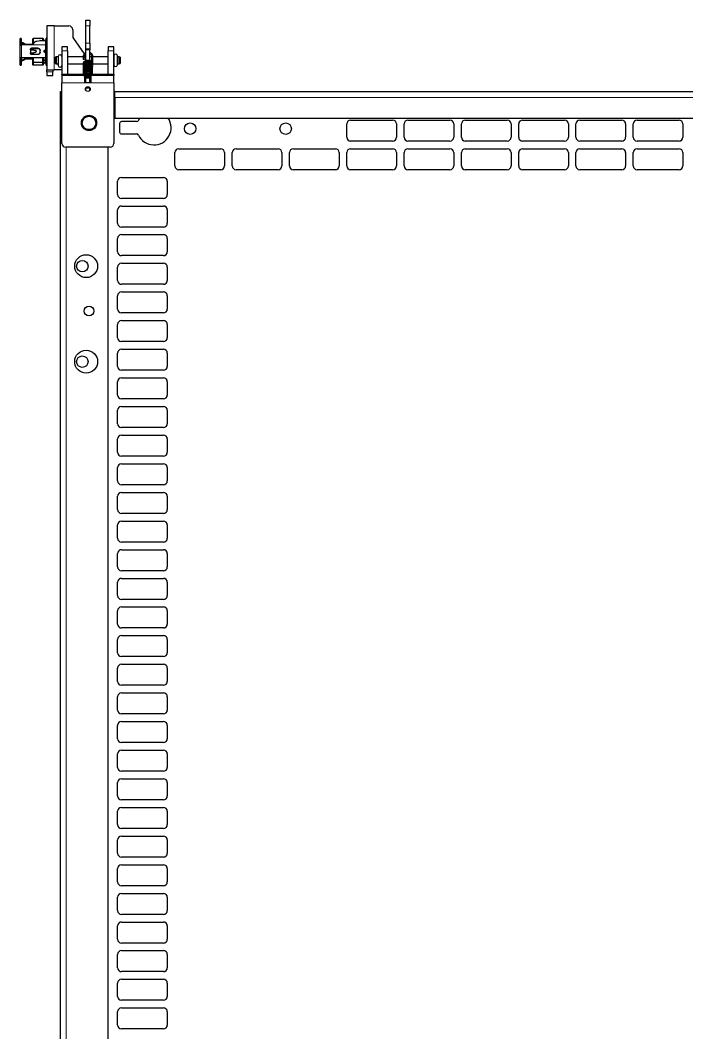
# Model space of a CAD drawing. Header units: millimetres. Extents: x -814 to 1058, y -456 to 1988.
# Drawn here: x 287 to 636, y 1330 to 1860 of the extents above; entities that cross this region are included whole.
import ezdxf

# ---------------------------------------------------------------- set-up
doc = ezdxf.new("R2010")
doc.units = ezdxf.units.MM

msp = doc.modelspace()

# ---------------------------------------------------------------- linework, layer by layer
at = {"color": 7, "linetype": 'Continuous', "lineweight": 25}
for p, q in [((304.47, 1856.85), (300.67, 1856.85)), ((300.67, 1856.85), (300.67, 1833.85)), ((304.47, 1856.85), (312.17, 1856.85)), ((321.07, 1859.85), (323.07, 1859.85)), ((321.07, 1856.85), (321.07, 1859.85)), ((321.07, 1847.85), (321.07, 1856.85)), ((323.07, 1859.85), (323.07, 1856.85)), ((323.07, 1847.85), (323.07, 1856.85)), ((314.17, 1854.85), (314.17, 1851.48)), ((287.17, 1850.35), (286.67, 1850.35)), ((286.67, 1849.59), (286.67, 1850.35)), ((287.17, 1849.59), (286.67, 1849.59)), ((286.67, 1846.52), (286.67, 1849.59)), ((286.68, 1846.52), (286.67, 1846.52)), ((286.67, 1846.43), (286.67, 1846.52)), ((286.67, 1840.57), (286.67, 1846.43)), ((287.17, 1850.35), (287.17, 1849.59)), ((287.17, 1849.59), (287.17, 1846.93)), ((287.87, 1848.09), (287.37, 1848.09)), ((287.87, 1847.81), (287.37, 1847.81)), ((287.37, 1847.81), (287.37, 1847.35)), ((287.37, 1847.35), (287.87, 1847.35)), ((292.97, 1846.95), (287.37, 1846.95)), ((287.87, 1847.35), (287.87, 1847.81)), ((289.37, 1846.95), (289.37, 1847.21)), ((293.19, 1847.21), (289.37, 1847.21)), ((294.12, 1848.29), (292.97, 1846.95)), ((293.38, 1850.35), (293.27, 1850.15)), ((293.27, 1850.15), (293.38, 1850.35)), ((293.27, 1847.3), (293.27, 1850.15)), ((293.38, 1850.35), (293.38, 1847.43)), ((298.47, 1850.35), (293.38, 1850.35)), ((297.07, 1849.3), (299.22, 1849.3)), ((298.67, 1850.23), (298.47, 1850.35)), ((298.47, 1849.3), (298.47, 1850.35)), ((298.47, 1850.35), (298.67, 1850.23)), ((298.67, 1850.23), (298.67, 1849.3)), ((299.97, 1848.79), (299.97, 1846.95)), ((300.17, 1847.19), (299.97, 1847.15)), ((300.67, 1850.45), (300.17, 1850.45)), ((300.17, 1849.67), (300.17, 1850.45)), ((300.17, 1849.67), (300.67, 1849.67)), ((300.17, 1848.62), (300.17, 1849.67)), ((300.17, 1848.62), (300.67, 1848.62)), ((300.17, 1844.64), (300.17, 1848.62)), ((311.47, 1845.85), (308.47, 1845.85)), ((308.47, 1845.85), (308.47, 1843.85)), ((311.47, 1843.85), (311.47, 1845.85)), ((314.53, 1850.33), (320.17, 1842.27)), ((321.07, 1844.85), (321.07, 1847.85)), ((323.07, 1847.85), (323.07, 1844.85)), ((332.67, 1845.85), (332.67, 1843.85)), ((335.67, 1845.85), (332.67, 1845.85)), ((335.67, 1843.85), (335.67, 1845.85)), ((286.67, 1839.51), (286.67, 1840.57)), ((292.07, 1844.4), (292.07, 1844.77)), ((292.07, 1844.4), (292.07, 1842.8)), ((292.07, 1842.42), (292.07, 1842.8)), ((295.87, 1845.24), (292.57, 1845.24)), ((292.57, 1845.05), (295.87, 1845.05)), ((292.57, 1842.08), (295.87, 1842.08)), ((295.87, 1841.93), (292.57, 1841.93)), ((293.27, 1844.32), (293.27, 1845.05)), ((293.27, 1842.08), (293.27, 1842.91)), ((293.38, 1845.05), (293.38, 1844.31)), ((293.38, 1842.93), (293.38, 1842.08)), ((294.35, 1843.06), (294.41, 1843.06)), ((295, 1843.61), (295, 1843.56)), ((297.07, 1843.12), (297.07, 1844.08)), ((299.17, 1843.52), (299.17, 1843.68)), ((299.72, 1844.23), (299.97, 1844.23)), ((299.72, 1844.14), (299.97, 1844.14)), ((299.72, 1843.01), (299.97, 1843.01)), ((299.72, 1842.97), (299.97, 1842.97)), ((299.87, 1844.14), (299.87, 1843.01)), ((300.67, 1844.64), (300.17, 1844.64)), ((300.17, 1844.27), (300.17, 1844.64)), ((300.17, 1842.95), (300.17, 1842.79)), ((300.17, 1836.25), (300.17, 1842.79)), ((300.67, 1842.79), (300.17, 1842.79)), ((305.52, 1840.75), (305.02, 1840.46)), ((305.02, 1837.24), (305.02, 1840.46)), ((306.57, 1840.75), (305.52, 1840.75)), ((305.52, 1840.75), (305.52, 1836.95)), ((306.57, 1840.87), (306.57, 1836.17)), ((308.47, 1843.85), (308.47, 1831.65)), ((311.47, 1843.85), (311.47, 1831.65)), ((319.64, 1840.75), (311.47, 1840.75)), ((319.64, 1841.09), (319.62, 1839.48)), ((320.22, 1839.47), (320.24, 1841.08)), ((321.07, 1840.75), (320.24, 1840.75)), ((321.07, 1844.85), (323.07, 1844.85)), ((321.07, 1844.35), (321.07, 1844.85)), ((321.07, 1838.67), (321.07, 1844.35)), ((323.07, 1844.85), (323.07, 1844.35)), ((323.07, 1838.75), (323.07, 1844.35)), ((323.07, 1840.85), (324.04, 1840.85)), ((324.03, 1840.75), (323.07, 1840.75)), ((324.04, 1840.95), (324, 1838.3)), ((324.59, 1837.69), (324.64, 1840.94)), ((332.67, 1840.75), (324.63, 1840.75)), ((324.64, 1840.85), (332.67, 1840.85)), ((332.67, 1831.65), (332.67, 1843.85)), ((335.67, 1831.65), (335.67, 1843.85)), ((335.67, 1841.22), (335.67, 1836.52)), ((335.67, 1840.75), (335.67, 1840.75)), ((337.57, 1836.52), (337.57, 1841.22)), ((338.52, 1840.75), (337.57, 1840.75)), ((339.02, 1840.46), (338.52, 1840.75)), ((338.52, 1836.95), (338.52, 1840.75)), ((339.02, 1840.46), (339.02, 1837.24)), ((287.17, 1839.51), (286.67, 1839.51)), ((286.67, 1836.43), (286.67, 1839.51)), ((287.17, 1836.43), (286.67, 1836.43)), ((286.67, 1836.35), (286.67, 1836.43)), ((286.67, 1836.35), (287.17, 1836.35)), ((287.17, 1840.12), (287.17, 1839.51)), ((287.17, 1839.51), (287.17, 1836.43)), ((287.17, 1836.43), (287.17, 1836.35)), ((289.37, 1840.1), (287.37, 1840.1)), ((287.87, 1838.88), (287.37, 1838.88)), ((287.87, 1838.61), (287.37, 1838.61)), ((289.37, 1839.49), (288.69, 1839.49)), ((292.97, 1839.75), (288.98, 1839.75)), ((299.97, 1840.1), (289.37, 1840.1)), ((293.19, 1839.49), (289.37, 1839.49)), ((292.97, 1840.1), (292.97, 1839.75)), ((293.27, 1839.4), (292.97, 1839.75)), ((292.98, 1840.1), (293.27, 1839.77)), ((293.27, 1837.75), (293.27, 1840.1)), ((293.38, 1837.68), (293.27, 1837.75)), ((293.27, 1836.55), (293.27, 1837.75)), ((293.27, 1836.55), (293.38, 1836.35)), ((293.27, 1836.55), (293.27, 1836.55)), ((293.38, 1836.35), (293.27, 1836.55)), ((293.38, 1840.1), (293.38, 1837.68)), ((298.47, 1837.68), (293.38, 1837.68)), ((293.38, 1837.68), (293.38, 1836.35)), ((298.47, 1836.35), (293.38, 1836.35)), ((298.47, 1837.68), (298.47, 1840.1)), ((298.67, 1837.72), (298.47, 1837.68)), ((298.47, 1836.35), (298.47, 1837.68)), ((298.67, 1836.47), (298.47, 1836.35)), ((298.47, 1836.35), (298.67, 1836.46)), ((298.67, 1840.1), (298.67, 1837.72)), ((298.67, 1839.2), (299.87, 1839.2)), ((299.22, 1837.77), (298.67, 1837.77)), ((298.67, 1837.72), (298.67, 1836.47)), ((298.67, 1837.4), (299.22, 1837.4)), ((298.67, 1836.47), (298.67, 1836.46)), ((299.87, 1840.12), (299.87, 1839.2)), ((300.17, 1839.51), (299.87, 1839.57)), ((300.17, 1839.25), (299.87, 1839.34)), ((299.97, 1839.55), (299.97, 1840.1)), ((299.97, 1838.28), (299.97, 1838.72)), ((299.97, 1838.28), (299.97, 1837.91)), ((300.17, 1836.25), (300.67, 1836.25)), ((305.02, 1837.24), (305.52, 1836.95)), ((305.52, 1836.95), (306.57, 1836.95)), ((311.47, 1836.95), (319.62, 1836.95)), ((324.1, 1835.5), (324.34, 1835.27)), ((324.53, 1836.95), (332.67, 1836.95)), ((324.61, 1837.27), (324.56, 1837.67)), ((324.6, 1837.21), (324.61, 1837.27)), ((335.67, 1836.95), (335.67, 1836.95)), ((337.57, 1836.95), (338.52, 1836.95)), ((338.52, 1836.95), (339.02, 1837.24)), ((300.67, 1833.85), (304.47, 1833.85)), ((300.67, 1832.85), (300.67, 1833.85)), ((300.67, 1832.85), (300.67, 1830.85)), ((300.67, 1830.85), (303.67, 1830.85)), ((303.67, 1833.85), (303.67, 1832.85)), ((303.67, 1830.85), (303.67, 1832.85)), ((308.47, 1833.85), (304.47, 1833.85)), ((308.47, 1830.85), (308.47, 1827.05)), ((320.57, 1830.85), (308.47, 1830.85)), ((311.47, 1831.65), (312.27, 1831.65)), ((312.27, 1831.65), (312.27, 1830.85)), ((319.52, 1830.89), (319.51, 1830.85)), ((319.62, 1831.35), (319.52, 1830.95)), ((319.52, 1830.95), (319.52, 1830.89)), ((320.12, 1830.91), (320.17, 1831.1)), ((320.12, 1830.85), (320.12, 1830.91)), ((320.35, 1834.63), (320.24, 1834.77)), ((320.57, 1827.05), (320.57, 1830.85)), ((320.75, 1834.27), (320.63, 1834.34)), ((321.07, 1827.05), (321.07, 1829.8)), ((323.07, 1827.05), (323.07, 1829.75)), ((335.67, 1830.85), (323.57, 1830.85)), ((323.57, 1830.85), (323.57, 1827.05)), ((331.87, 1830.85), (331.87, 1831.65)), ((331.87, 1831.65), (332.67, 1831.65)), ((335.67, 1827.05), (335.67, 1830.85)), ((308.47, 1795.35), (308.47, 1827.05)), ((320.57, 1827.85), (321.07, 1827.85)), ((323.57, 1827.05), (320.57, 1827.05)), ((321.07, 1823.05), (321.07, 1824.55)), ((323.07, 1827.85), (323.57, 1827.85)), ((323.07, 1823.05), (323.07, 1824.55)), ((335.67, 1827.05), (335.67, 1795.35)), ((307.67, 1822.55), (308.47, 1822.55)), ((307.67, -260.45), (307.67, 1822.55)), ((336.17, 1822.55), (335.67, 1822.55)), ((336.17, 1819.46), (336.17, 1822.56)), ((336.17, 1822.56), (965.17, 1822.56)), ((336.17, 1819.46), (336.17, 1808.56)), ((336.17, 1808.56), (965.17, 1808.56)), ((349.18, 1808.56), (348.52, 1807.38)), ((338.67, 1805.81), (338.67, 1801.31)), ((347.62, 1806.81), (339.67, 1806.81)), ((457.67, 1798.55), (457.67, 1805.55)), ((459.67, 1807.55), (481.67, 1807.55)), ((483.67, 1805.55), (483.67, 1798.55)), ((487.67, 1798.55), (487.67, 1805.55)), ((489.67, 1807.55), (511.67, 1807.55)), ((513.67, 1805.55), (513.67, 1798.55)), ((517.67, 1798.55), (517.67, 1805.55)), ((519.67, 1807.55), (541.67, 1807.55)), ((543.67, 1805.55), (543.67, 1798.55)), ((547.67, 1798.55), (547.67, 1805.55)), ((549.67, 1807.55), (571.67, 1807.55)), ((573.67, 1805.55), (573.67, 1798.55)), ((577.67, 1798.55), (577.67, 1805.55)), ((579.67, 1807.55), (601.67, 1807.55)), ((603.67, 1805.55), (603.67, 1798.55)), ((607.67, 1798.55), (607.67, 1805.55)), ((609.67, 1807.55), (631.67, 1807.55)), ((633.67, 1805.55), (633.67, 1798.55)), ((339.67, 1800.31), (347.62, 1800.31)), ((333.67, 1793.35), (310.47, 1793.35)), ((332.67, -260.45), (332.67, 1793.35)), ((369.67, 1792.55), (391.67, 1792.55)), ((399.67, 1792.55), (421.67, 1792.55)), ((429.67, 1792.55), (451.67, 1792.55)), ((481.67, 1796.55), (459.67, 1796.55)), ((459.67, 1792.55), (481.67, 1792.55)), ((511.67, 1796.55), (489.67, 1796.55)), ((489.67, 1792.55), (511.67, 1792.55)), ((541.67, 1796.55), (519.67, 1796.55)), ((519.67, 1792.55), (541.67, 1792.55)), ((571.67, 1796.55), (549.67, 1796.55)), ((549.67, 1792.55), (571.67, 1792.55)), ((601.67, 1796.55), (579.67, 1796.55)), ((579.67, 1792.55), (601.67, 1792.55)), ((631.67, 1796.55), (609.67, 1796.55)), ((609.67, 1792.55), (631.67, 1792.55)), ((367.67, 1783.55), (367.67, 1790.55)), ((393.67, 1790.55), (393.67, 1783.55)), ((397.67, 1783.55), (397.67, 1790.55)), ((423.67, 1790.55), (423.67, 1783.55)), ((427.67, 1783.55), (427.67, 1790.55)), ((453.67, 1790.55), (453.67, 1783.55)), ((457.67, 1783.55), (457.67, 1790.55)), ((483.67, 1790.55), (483.67, 1783.55)), ((487.67, 1783.55), (487.67, 1790.55)), ((513.67, 1790.55), (513.67, 1783.55)), ((517.67, 1783.55), (517.67, 1790.55)), ((543.67, 1790.55), (543.67, 1783.55)), ((547.67, 1783.55), (547.67, 1790.55)), ((573.67, 1790.55), (573.67, 1783.55)), ((577.67, 1783.55), (577.67, 1790.55)), ((603.67, 1790.55), (603.67, 1783.55)), ((607.67, 1783.55), (607.67, 1790.55)), ((633.67, 1790.55), (633.67, 1783.55)), ((339.67, 1777.55), (361.67, 1777.55)), ((391.67, 1781.55), (369.67, 1781.55)), ((421.67, 1781.55), (399.67, 1781.55)), ((451.67, 1781.55), (429.67, 1781.55)), ((481.67, 1781.55), (459.67, 1781.55)), ((511.67, 1781.55), (489.67, 1781.55)), ((541.67, 1781.55), (519.67, 1781.55)), ((571.67, 1781.55), (549.67, 1781.55)), ((601.67, 1781.55), (579.67, 1781.55)), ((631.67, 1781.55), (609.67, 1781.55)), ((337.67, 1768.55), (337.67, 1775.55)), ((363.67, 1775.55), (363.67, 1768.55)), ((361.67, 1766.55), (339.67, 1766.55)), ((339.67, 1762.55), (361.67, 1762.55)), ((337.67, 1753.55), (337.67, 1760.55)), ((363.67, 1760.55), (363.67, 1753.55)), ((361.67, 1751.55), (339.67, 1751.55)), ((337.67, 1738.55), (337.67, 1745.55)), ((339.67, 1747.55), (361.67, 1747.55)), ((363.67, 1745.55), (363.67, 1738.55)), ((361.67, 1736.55), (339.67, 1736.55)), ((337.67, 1723.55), (337.67, 1730.55)), ((339.67, 1732.55), (361.67, 1732.55)), ((363.67, 1730.55), (363.67, 1723.55)), ((361.67, 1721.55), (339.67, 1721.55)), ((337.67, 1708.55), (337.67, 1715.55)), ((339.67, 1717.55), (361.67, 1717.55)), ((363.67, 1715.55), (363.67, 1708.55)), ((361.67, 1706.55), (339.67, 1706.55)), ((339.67, 1702.55), (361.67, 1702.55)), ((337.67, 1693.55), (337.67, 1700.55)), ((363.67, 1700.55), (363.67, 1693.55)), ((361.67, 1691.55), (339.67, 1691.55)), ((339.67, 1687.55), (361.67, 1687.55)), ((337.67, 1678.55), (337.67, 1685.55)), ((363.67, 1685.55), (363.67, 1678.55)), ((361.67, 1676.55), (339.67, 1676.55)), ((337.67, 1663.55), (337.67, 1670.55)), ((339.67, 1672.55), (361.67, 1672.55)), ((363.67, 1670.55), (363.67, 1663.55)), ((361.67, 1661.55), (339.67, 1661.55)), ((337.67, 1648.55), (337.67, 1655.55)), ((339.67, 1657.55), (361.67, 1657.55)), ((363.67, 1655.55), (363.67, 1648.55)), ((361.67, 1646.55), (339.67, 1646.55)), ((337.67, 1633.55), (337.67, 1640.55)), ((339.67, 1642.55), (361.67, 1642.55)), ((363.67, 1640.55), (363.67, 1633.55)), ((361.67, 1631.55), (339.67, 1631.55)), ((337.67, 1618.55), (337.67, 1625.55)), ((339.67, 1627.55), (361.67, 1627.55)), ((363.67, 1625.55), (363.67, 1618.55)), ((361.67, 1616.55), (339.67, 1616.55)), ((339.67, 1612.55), (361.67, 1612.55)), ((337.67, 1603.55), (337.67, 1610.55)), ((363.67, 1610.55), (363.67, 1603.55)), ((361.67, 1601.55), (339.67, 1601.55)), ((339.67, 1597.55), (361.67, 1597.55)), ((337.67, 1588.55), (337.67, 1595.55)), ((363.67, 1595.55), (363.67, 1588.55)), ((361.67, 1586.55), (339.67, 1586.55)), ((337.67, 1573.55), (337.67, 1580.55)), ((339.67, 1582.55), (361.67, 1582.55)), ((363.67, 1580.55), (363.67, 1573.55)), ((361.67, 1571.55), (339.67, 1571.55)), ((337.67, 1558.55), (337.67, 1565.55)), ((339.67, 1567.55), (361.67, 1567.55)), ((363.67, 1565.55), (363.67, 1558.55)), ((361.67, 1556.55), (339.67, 1556.55)), ((337.67, 1543.55), (337.67, 1550.55)), ((339.67, 1552.55), (361.67, 1552.55)), ((363.67, 1550.55), (363.67, 1543.55)), ((361.67, 1541.55), (339.67, 1541.55)), ((337.67, 1528.55), (337.67, 1535.55)), ((339.67, 1537.55), (361.67, 1537.55)), ((363.67, 1535.55), (363.67, 1528.55)), ((361.67, 1526.55), (339.67, 1526.55)), ((339.67, 1522.55), (361.67, 1522.55)), ((337.67, 1513.55), (337.67, 1520.55)), ((363.67, 1520.55), (363.67, 1513.55)), ((361.67, 1511.55), (339.67, 1511.55)), ((339.67, 1507.55), (361.67, 1507.55)), ((337.67, 1498.55), (337.67, 1505.55)), ((363.67, 1505.55), (363.67, 1498.55)), ((361.67, 1496.55), (339.67, 1496.55)), ((337.67, 1483.55), (337.67, 1490.55)), ((339.67, 1492.55), (361.67, 1492.55)), ((363.67, 1490.55), (363.67, 1483.55)), ((361.67, 1481.55), (339.67, 1481.55)), ((337.67, 1468.55), (337.67, 1475.55)), ((339.67, 1477.55), (361.67, 1477.55)), ((363.67, 1475.55), (363.67, 1468.55)), ((361.67, 1466.55), (339.67, 1466.55)), ((337.67, 1453.55), (337.67, 1460.55)), ((339.67, 1462.55), (361.67, 1462.55)), ((363.67, 1460.55), (363.67, 1453.55)), ((361.67, 1451.55), (339.67, 1451.55)), ((337.67, 1438.55), (337.67, 1445.55)), ((339.67, 1447.55), (361.67, 1447.55)), ((363.67, 1445.55), (363.67, 1438.55)), ((361.67, 1436.55), (339.67, 1436.55)), ((339.67, 1432.55), (361.67, 1432.55)), ((337.67, 1423.55), (337.67, 1430.55)), ((363.67, 1430.55), (363.67, 1423.55)), ((361.67, 1421.55), (339.67, 1421.55)), ((339.67, 1417.55), (361.67, 1417.55)), ((337.67, 1408.55), (337.67, 1415.55)), ((363.67, 1415.55), (363.67, 1408.55)), ((361.67, 1406.55), (339.67, 1406.55)), ((337.67, 1393.55), (337.67, 1400.55)), ((339.67, 1402.55), (361.67, 1402.55)), ((363.67, 1400.55), (363.67, 1393.55)), ((361.67, 1391.55), (339.67, 1391.55)), ((337.67, 1378.55), (337.67, 1385.55)), ((339.67, 1387.55), (361.67, 1387.55)), ((363.67, 1385.55), (363.67, 1378.55)), ((361.67, 1376.55), (339.67, 1376.55)), ((337.67, 1363.55), (337.67, 1370.55)), ((339.67, 1372.55), (361.67, 1372.55)), ((363.67, 1370.55), (363.67, 1363.55)), ((361.67, 1361.55), (339.67, 1361.55)), ((337.67, 1348.55), (337.67, 1355.55)), ((339.67, 1357.55), (361.67, 1357.55)), ((363.67, 1355.55), (363.67, 1348.55)), ((361.67, 1346.55), (339.67, 1346.55)), ((339.67, 1342.55), (361.67, 1342.55)), ((337.67, 1333.55), (337.67, 1340.55)), ((363.67, 1340.55), (363.67, 1333.55)), ((361.67, 1331.55), (339.67, 1331.55))]:
    msp.add_line(p, q, dxfattribs=at)
at = {"color": 8, "linetype": 'Continuous', "lineweight": 18}
for p, q in [((304.47, 1856.85), (304.47, 1833.85)), ((323.07, 1856.85), (321.07, 1856.85)), ((287.37, 1846.95), (287.37, 1840.1)), ((299.97, 1846.95), (292.97, 1846.95)), ((299.97, 1844.23), (299.97, 1846.95)), ((321.07, 1847.85), (323.07, 1847.85)), ((292.57, 1845.24), (292.57, 1845.05)), ((292.57, 1842.08), (292.57, 1841.93)), ((295.87, 1845.05), (295.87, 1845.24)), ((295.87, 1841.93), (295.87, 1842.08)), ((299.72, 1844.23), (299.72, 1844.14)), ((299.72, 1843.01), (299.72, 1842.97)), ((299.97, 1840.1), (299.97, 1842.97)), ((308.47, 1843.85), (311.47, 1843.85)), ((323.07, 1844.35), (321.07, 1844.35)), ((332.67, 1843.85), (335.67, 1843.85)), ((287.37, 1839.75), (287.37, 1839.49)), ((299.22, 1837.4), (299.22, 1837.77)), ((324.13, 1837.03), (324.18, 1837.01)), ((303.67, 1832.85), (300.67, 1832.85)), ((311.47, 1831.65), (308.47, 1831.65)), ((312.27, 1831.65), (319.57, 1831.65)), ((320.11, 1830.85), (320.12, 1830.91)), ((324.53, 1831.65), (331.87, 1831.65)), ((332.67, 1831.65), (335.67, 1831.65)), ((308.47, 1827.05), (320.57, 1827.05)), ((323.57, 1827.05), (335.67, 1827.05)), ((336.17, 1819.46), (965.17, 1819.46)), ((310.77, -260.45), (310.77, 1793.35))]:
    msp.add_line(p, q, dxfattribs=at)
at = {"color": 7, "linetype": 'Continuous', "lineweight": 25, "flags": 128}
for points in [[(287.37, 1847.21), (287.23, 1847.2), (287.17, 1847.18)], [(287.37, 1839.75), (287.23, 1839.76), (287.17, 1839.77)], [(287.37, 1839.49), (287.23, 1839.5), (287.17, 1839.51)], [(319.93, 1839.65), (320.04, 1839.64), (320.14, 1839.6), (320.2, 1839.54), (320.22, 1839.47), (320.19, 1839.4), (320.12, 1839.34), (320.02, 1839.31), (319.91, 1839.3), (319.79, 1839.31), (319.7, 1839.36), (319.64, 1839.42), (319.62, 1839.48), (319.65, 1839.55), (319.72, 1839.61), (319.81, 1839.64), (319.93, 1839.65)], [(322.14, 1835.13), (322.14, 1835.18), (322.14, 1835.24)], [(324.18, 1837.35), (324.27, 1837.34), (324.38, 1837.37), (324.48, 1837.43), (324.54, 1837.52), (324.56, 1837.61), (324.54, 1837.7), (324.48, 1837.77), (324.38, 1837.82), (324.27, 1837.82), (324.27, 1837.82)], [(308.55, 1830.85), (308.54, 1830.91), (308.47, 1831.65)], [(324.46, 1831.41), (324.53, 1831.65), (324.46, 1831.96), (324.3, 1832.25), (323.82, 1832.68), (323.37, 1832.9), (322.73, 1833.06), (321.8, 1833.08), (321.21, 1832.94), (320.58, 1832.63), (320.29, 1832.38), (320.09, 1832.06), (320.03, 1831.74), (320.07, 1831.52), (320.07, 1831.52)], [(324.48, 1832.45), (324.54, 1832.69), (324.48, 1833), (324.32, 1833.29), (323.85, 1833.72), (323.39, 1833.94), (322.75, 1834.1), (321.82, 1834.12), (321.23, 1833.99), (320.6, 1833.68), (320.31, 1833.43), (320.11, 1833.11), (320.04, 1832.79), (320.09, 1832.56), (320.09, 1832.56)], [(324.47, 1831.93), (324.54, 1832.17), (324.47, 1832.48), (324.31, 1832.77), (323.84, 1833.2), (323.38, 1833.42), (322.74, 1833.58), (321.81, 1833.6), (321.22, 1833.46), (320.59, 1833.16), (320.3, 1832.91), (320.1, 1832.59), (320.04, 1832.27), (320.08, 1832.04), (320.08, 1832.04)], [(335.67, 1831.65), (335.6, 1830.91), (335.58, 1830.85)]]:
    msp.add_lwpolyline(points, dxfattribs=at)
at = {"color": 8, "linetype": 'Continuous', "lineweight": 18, "flags": 128}
for points in [[(319.64, 1841.09), (319.64, 1841.09), (319.67, 1841.16), (319.74, 1841.22), (319.84, 1841.25), (319.95, 1841.26)], [(319.95, 1841.26), (320.07, 1841.24), (320.16, 1841.2), (320.22, 1841.14), (320.24, 1841.08)], [(324.35, 1841.13), (324.23, 1841.12), (324.13, 1841.08), (324.06, 1841.03), (324.04, 1840.96), (324.04, 1840.95)], [(324.64, 1840.94), (324.62, 1841.01), (324.56, 1841.07), (324.46, 1841.11), (324.35, 1841.13)], [(299.15, 1839.2), (299.15, 1839.15), (299.14, 1839.01), (299.13, 1838.86), (299.13, 1838.76), (299.13, 1838.76), (299.13, 1838.76)], [(324.01, 1837.3), (324.01, 1837.29), (324.01, 1837.24)], [(324.3, 1837.51), (324.18, 1837.5), (324.13, 1837.48)], [(319.52, 1830.95), (319.52, 1830.94), (319.54, 1830.85)], [(319.52, 1830.89), (319.52, 1830.88), (319.52, 1830.85)]]:
    msp.add_lwpolyline(points, dxfattribs=at)
at = {"color": 7, "linetype": 'Continuous', "lineweight": 25}
for centre, radius in [((322.07, 1823.8), 1.25), ((322.67, 1806.05), 4), ((322.67, 1806.05), 3.5), ((375.67, 1803.06), 3), ((425.67, 1803.06), 3), ((321.17, 1731.05), 6), ((319.17, 1731.05), 3), ((322.67, 1707.55), 2.5), ((321.17, 1681.05), 6), ((319.17, 1681.05), 3)]:
    msp.add_circle(centre, radius, dxfattribs=at)
for centre, radius, start, end in [((312.17, 1854.85), 2, 0, 90), ((316.17, 1851.48), 2, 180, 214.992), ((287.29, 1846.33), 0.63, 82.8557, 170.3631), ((297.07, 1848.19), 1.1, 89.9618, 100.1433), ((299.32, 1848.64), 0.665, 13.4486, 98.9562), ((299.99, 1847.13), 0.18, 262.8557, 350.3631), ((287.27, 1840.72), 0.62, 193.4486, 278.9562), ((300.02, 1844.53), 0.306, 260.9096, 299.7098), ((300.14, 1845.2), 1.07, 260.9096, 299.7098), ((300.14, 1840.74), 2.27, 76.5937, 94.3958), ((300.02, 1842.32), 0.648, 76.5937, 94.3958), ((307.52, 1840.87), 0.95, 3.5614, 180), ((322.21, 1842.85), 2, 214.992, 235.204), ((336.62, 1841.22), 0.95, 0, 180), ((299.32, 1838.43), 0.665, 261.0438, 346.5514), ((299.32, 1838.06), 0.665, 261.0438, 346.5514), ((300, 1839.93), 0.177, 13.4486, 98.9562), ((299.99, 1839.57), 0.18, 9.6369, 97.1443), ((307.52, 1836.17), 0.95, 180, 356.4386), ((336.62, 1836.52), 0.95, 180, 0), ((312.27, 1831.65), 0.8, 180, 270), ((331.87, 1831.65), 0.8, 270, 0), ((356.67, 1803.56), 9, 205.1507, 33.749), ((339.67, 1805.81), 1, 90, 180), ((347.62, 1807.81), 1, 270, 334.8493), ((459.67, 1805.55), 2, 90, 180), ((481.67, 1805.55), 2, 0, 90), ((489.67, 1805.55), 2, 90, 180), ((511.67, 1805.55), 2, 0, 90), ((519.67, 1805.55), 2, 90, 180), ((541.67, 1805.55), 2, 0, 90), ((549.67, 1805.55), 2, 90, 180), ((571.67, 1805.55), 2, 0, 90), ((579.67, 1805.55), 2, 90, 180), ((601.67, 1805.55), 2, 0, 90), ((609.67, 1805.55), 2, 90, 180), ((631.67, 1805.55), 2, 0, 90), ((339.67, 1801.31), 1, 180, 270), ((347.62, 1799.31), 1, 25.1507, 90), ((459.67, 1798.55), 2, 180, 270), ((481.67, 1798.55), 2, 270, 0), ((489.67, 1798.55), 2, 180, 270), ((511.67, 1798.55), 2, 270, 0), ((519.67, 1798.55), 2, 180, 270), ((541.67, 1798.55), 2, 270, 0), ((549.67, 1798.55), 2, 180, 270), ((571.67, 1798.55), 2, 270, 0), ((579.67, 1798.55), 2, 180, 270), ((601.67, 1798.55), 2, 270, 0), ((609.67, 1798.55), 2, 180, 270), ((631.67, 1798.55), 2, 270, 0), ((310.47, 1795.35), 2, 180, 270), ((333.67, 1795.35), 2, 270, 0), ((369.67, 1790.55), 2, 90, 180), ((391.67, 1790.55), 2, 0, 90), ((399.67, 1790.55), 2, 90, 180), ((421.67, 1790.55), 2, 0, 90), ((429.67, 1790.55), 2, 90, 180), ((451.67, 1790.55), 2, 0, 90), ((459.67, 1790.55), 2, 90, 180), ((481.67, 1790.55), 2, 0, 90), ((489.67, 1790.55), 2, 90, 180), ((511.67, 1790.55), 2, 0, 90), ((519.67, 1790.55), 2, 90, 180), ((541.67, 1790.55), 2, 0, 90), ((549.67, 1790.55), 2, 90, 180), ((571.67, 1790.55), 2, 0, 90), ((579.67, 1790.55), 2, 90, 180), ((601.67, 1790.55), 2, 0, 90), ((609.67, 1790.55), 2, 90, 180), ((631.67, 1790.55), 2, 0, 90), ((369.67, 1783.55), 2, 180, 270), ((391.67, 1783.55), 2, 270, 0), ((399.67, 1783.55), 2, 180, 270), ((421.67, 1783.55), 2, 270, 0), ((429.67, 1783.55), 2, 180, 270), ((451.67, 1783.55), 2, 270, 0), ((459.67, 1783.55), 2, 180, 270), ((481.67, 1783.55), 2, 270, 0), ((489.67, 1783.55), 2, 180, 270), ((511.67, 1783.55), 2, 270, 0), ((519.67, 1783.55), 2, 180, 270), ((541.67, 1783.55), 2, 270, 0), ((549.67, 1783.55), 2, 180, 270), ((571.67, 1783.55), 2, 270, 0), ((579.67, 1783.55), 2, 180, 270), ((601.67, 1783.55), 2, 270, 0), ((609.67, 1783.55), 2, 180, 270), ((631.67, 1783.55), 2, 270, 0), ((339.67, 1775.55), 2, 90, 180), ((361.67, 1775.55), 2, 0, 90), ((339.67, 1768.55), 2, 180, 270), ((361.67, 1768.55), 2, 270, 0), ((339.67, 1760.55), 2, 90, 180), ((361.67, 1760.55), 2, 0, 90), ((339.67, 1753.55), 2, 180, 270), ((361.67, 1753.55), 2, 270, 0), ((339.67, 1745.55), 2, 90, 180), ((361.67, 1745.55), 2, 0, 90), ((339.67, 1738.55), 2, 180, 270), ((361.67, 1738.55), 2, 270, 0), ((339.67, 1730.55), 2, 90, 180), ((361.67, 1730.55), 2, 0, 90), ((339.67, 1723.55), 2, 180, 270), ((361.67, 1723.55), 2, 270, 0), ((339.67, 1715.55), 2, 90, 180), ((361.67, 1715.55), 2, 0, 90), ((339.67, 1708.55), 2, 180, 270), ((361.67, 1708.55), 2, 270, 0), ((339.67, 1700.55), 2, 90, 180), ((361.67, 1700.55), 2, 0, 90), ((339.67, 1693.55), 2, 180, 270), ((361.67, 1693.55), 2, 270, 0), ((339.67, 1685.55), 2, 90, 180), ((361.67, 1685.55), 2, 0, 90), ((339.67, 1678.55), 2, 180, 270), ((361.67, 1678.55), 2, 270, 0), ((339.67, 1670.55), 2, 90, 180), ((361.67, 1670.55), 2, 0, 90), ((339.67, 1663.55), 2, 180, 270), ((361.67, 1663.55), 2, 270, 0), ((339.67, 1655.55), 2, 90, 180), ((361.67, 1655.55), 2, 0, 90), ((339.67, 1648.55), 2, 180, 270), ((361.67, 1648.55), 2, 270, 0), ((339.67, 1640.55), 2, 90, 180), ((361.67, 1640.55), 2, 0, 90), ((339.67, 1633.55), 2, 180, 270), ((361.67, 1633.55), 2, 270, 0), ((339.67, 1625.55), 2, 90, 180), ((361.67, 1625.55), 2, 0, 90), ((339.67, 1618.55), 2, 180, 270), ((361.67, 1618.55), 2, 270, 0), ((339.67, 1610.55), 2, 90, 180), ((361.67, 1610.55), 2, 0, 90), ((339.67, 1603.55), 2, 180, 270), ((361.67, 1603.55), 2, 270, 0), ((339.67, 1595.55), 2, 90, 180), ((361.67, 1595.55), 2, 0, 90), ((339.67, 1588.55), 2, 180, 270), ((361.67, 1588.55), 2, 270, 0), ((339.67, 1580.55), 2, 90, 180), ((361.67, 1580.55), 2, 0, 90), ((339.67, 1573.55), 2, 180, 270), ((361.67, 1573.55), 2, 270, 0), ((339.67, 1565.55), 2, 90, 180), ((361.67, 1565.55), 2, 0, 90), ((339.67, 1558.55), 2, 180, 270), ((361.67, 1558.55), 2, 270, 0), ((339.67, 1550.55), 2, 90, 180), ((361.67, 1550.55), 2, 0, 90), ((339.67, 1543.55), 2, 180, 270), ((361.67, 1543.55), 2, 270, 0), ((339.67, 1535.55), 2, 90, 180), ((361.67, 1535.55), 2, 0, 90), ((339.67, 1528.55), 2, 180, 270), ((361.67, 1528.55), 2, 270, 0), ((339.67, 1520.55), 2, 90, 180), ((361.67, 1520.55), 2, 0, 90), ((339.67, 1513.55), 2, 180, 270), ((361.67, 1513.55), 2, 270, 0), ((339.67, 1505.55), 2, 90, 180), ((361.67, 1505.55), 2, 0, 90), ((339.67, 1498.55), 2, 180, 270), ((361.67, 1498.55), 2, 270, 0), ((339.67, 1490.55), 2, 90, 180), ((361.67, 1490.55), 2, 0, 90), ((339.67, 1483.55), 2, 180, 270), ((361.67, 1483.55), 2, 270, 0), ((339.67, 1475.55), 2, 90, 180), ((361.67, 1475.55), 2, 0, 90), ((339.67, 1468.55), 2, 180, 270), ((361.67, 1468.55), 2, 270, 0), ((339.67, 1460.55), 2, 90, 180), ((361.67, 1460.55), 2, 0, 90), ((339.67, 1453.55), 2, 180, 270), ((361.67, 1453.55), 2, 270, 0), ((339.67, 1445.55), 2, 90, 180), ((361.67, 1445.55), 2, 0, 90), ((339.67, 1438.55), 2, 180, 270), ((361.67, 1438.55), 2, 270, 0), ((339.67, 1430.55), 2, 90, 180), ((361.67, 1430.55), 2, 0, 90), ((339.67, 1423.55), 2, 180, 270), ((361.67, 1423.55), 2, 270, 0), ((339.67, 1415.55), 2, 90, 180), ((361.67, 1415.55), 2, 0, 90), ((339.67, 1408.55), 2, 180, 270), ((361.67, 1408.55), 2, 270, 0), ((339.67, 1400.55), 2, 90, 180), ((361.67, 1400.55), 2, 0, 90), ((339.67, 1393.55), 2, 180, 270), ((361.67, 1393.55), 2, 270, 0), ((339.67, 1385.55), 2, 90, 180), ((361.67, 1385.55), 2, 0, 90), ((339.67, 1378.55), 2, 180, 270), ((361.67, 1378.55), 2, 270, 0), ((339.67, 1370.55), 2, 90, 180), ((361.67, 1370.55), 2, 0, 90), ((339.67, 1363.55), 2, 180, 270), ((361.67, 1363.55), 2, 270, 0), ((339.67, 1355.55), 2, 90, 180), ((361.67, 1355.55), 2, 0, 90), ((339.67, 1348.55), 2, 180, 270), ((361.67, 1348.55), 2, 270, 0), ((339.67, 1340.55), 2, 90, 180), ((361.67, 1340.55), 2, 0, 90), ((339.67, 1333.55), 2, 180, 270), ((361.67, 1333.55), 2, 270, 0)]:
    msp.add_arc(centre, radius, start, end, dxfattribs=at)
at = {"color": 8, "linetype": 'Continuous', "lineweight": 18}
for centre, radius, start, end in [((315.46, 1835.63), 6.7, 355.8494, 0.6968), ((324.37, 1837.29), 0.235, 292.4775, 353.5864), ((324.37, 1837.23), 0.233, 295.0586, 353.6892)]:
    msp.add_arc(centre, radius, start, end, dxfattribs=at)
at = {"color": 7, "linetype": 'Continuous', "lineweight": 25}
for points, knots in [([(287.37, 1846.95), (287.37, 1846.95), (287.37, 1847.13), (287.37, 1847.24), (287.37, 1847.35)], [0, 0, 0, 0, 0.000208, 1, 1, 1, 1]), ([(289.37, 1847.21), (289.09, 1847.42), (288.59, 1847.8), (288.09, 1848), (287.87, 1848.09)], [0, 0, 0, 0, 0.559911, 1, 1, 1, 1]), ([(288.98, 1846.95), (288.83, 1847.09), (288.46, 1847.44), (288.09, 1847.68), (287.87, 1847.81)], [0, 0, 0, 0, 0.403562, 1, 1, 1, 1]), ([(288.53, 1846.95), (288.53, 1846.95), (288.31, 1847.13), (288.09, 1847.24), (287.87, 1847.35)], [0, 0, 0, 0, 0.000208, 1, 1, 1, 1]), ([(294.12, 1848.29), (294.29, 1848.44), (294.64, 1848.73), (295.63, 1849.05), (296.39, 1849.19), (296.87, 1849.28)], [0, 0, 0, 0, 0.254027, 0.526591, 1, 1, 1, 1]), ([(300.17, 1848.16), (300.17, 1848.14), (300.17, 1848.1), (300.15, 1848.05), (300.11, 1847.99), (300.04, 1847.99), (299.99, 1847.98), (299.97, 1847.98)], [0, 0, 0, 0, 0.195353, 0.37764, 0.539051, 0.782239, 1, 1, 1, 1]), ([(300.17, 1847.87), (300.17, 1847.85), (300.17, 1847.81), (300.15, 1847.75), (300.11, 1847.7), (300.04, 1847.7), (299.99, 1847.7), (299.97, 1847.7)], [0, 0, 0, 0, 0.195302, 0.377541, 0.538909, 0.761383, 1, 1, 1, 1]), ([(292.07, 1844.77), (292.07, 1844.83), (292.08, 1844.93), (292.17, 1845.07), (292.3, 1845.18), (292.44, 1845.23), (292.53, 1845.24), (292.57, 1845.24)], [0, 0, 0, 0, 0.2143729, 0.4287785, 0.6425919, 0.8566662, 1, 1, 1, 1]), ([(292.57, 1845.05), (292.51, 1845.04), (292.4, 1845.03), (292.25, 1844.95), (292.14, 1844.83), (292.08, 1844.7), (292.07, 1844.61), (292.07, 1844.58)], [0, 0, 0, 0, 0.214385, 0.428772, 0.643033, 0.856802, 1, 1, 1, 1]), ([(292.07, 1844.4), (292.57, 1844.37), (293.24, 1844.34), (294.13, 1844.18), (294.44, 1844.14), (294.59, 1844.11)], [0, 0, 0, 0, 0.587693, 0.790818, 1, 1, 1, 1]), ([(292.07, 1842.8), (292.57, 1842.84), (293.24, 1842.89), (294.13, 1843.04), (294.44, 1843.07), (294.59, 1843.08)], [0, 0, 0, 0, 0.5876932, 0.7908183, 1, 1, 1, 1]), ([(292.07, 1842.56), (292.07, 1842.51), (292.08, 1842.4), (292.17, 1842.25), (292.3, 1842.14), (292.44, 1842.08), (292.53, 1842.08), (292.57, 1842.08)], [0, 0, 0, 0, 0.214295, 0.42863, 0.64223, 0.856153, 1, 1, 1, 1]), ([(292.57, 1841.93), (292.51, 1841.93), (292.4, 1841.95), (292.25, 1842.03), (292.14, 1842.15), (292.08, 1842.29), (292.07, 1842.38), (292.07, 1842.42)], [0, 0, 0, 0, 0.214445, 0.428893, 0.643239, 0.857188, 1, 1, 1, 1]), ([(295, 1843.61), (294.99, 1843.66), (294.98, 1843.77), (294.91, 1843.93), (294.79, 1844.04), (294.68, 1844.1), (294.61, 1844.11), (294.59, 1844.11)], [0, 0, 0, 0, 0.225883, 0.451767, 0.67765, 0.903524, 1, 1, 1, 1]), ([(294.59, 1843.08), (294.64, 1843.09), (294.74, 1843.1), (294.86, 1843.2), (294.95, 1843.33), (294.99, 1843.46), (294.99, 1843.54), (295, 1843.56)], [0, 0, 0, 0, 0.225867, 0.451734, 0.677598, 0.903479, 1, 1, 1, 1]), ([(295.87, 1845.24), (296, 1845.23), (296.27, 1845.21), (296.63, 1845.01), (296.9, 1844.73), (297.05, 1844.4), (297.06, 1844.17), (297.07, 1844.08)], [0, 0, 0, 0, 0.213238, 0.42649, 0.63916, 0.849598, 1, 1, 1, 1]), ([(297.07, 1843.88), (297.06, 1844.01), (297.03, 1844.28), (296.83, 1844.62), (296.54, 1844.88), (296.2, 1845.03), (295.97, 1845.04), (295.87, 1845.05)], [0, 0, 0, 0, 0.212376, 0.424979, 0.633479, 0.843609, 1, 1, 1, 1]), ([(295.87, 1842.08), (296, 1842.09), (296.27, 1842.11), (296.63, 1842.31), (296.9, 1842.61), (297.05, 1842.95), (297.06, 1843.18), (297.07, 1843.27)], [0, 0, 0, 0, 0.2128745, 0.4257668, 0.6379374, 0.8473525, 1, 1, 1, 1]), ([(297.07, 1843.12), (297.06, 1842.99), (297.03, 1842.72), (296.83, 1842.36), (296.53, 1842.1), (296.19, 1841.95), (295.97, 1841.94), (295.87, 1841.93)], [0, 0, 0, 0, 0.212833, 0.42585, 0.635542, 0.846587, 1, 1, 1, 1]), ([(299.17, 1843.68), (299.17, 1843.75), (299.19, 1843.87), (299.28, 1844.03), (299.42, 1844.16), (299.57, 1844.22), (299.68, 1844.23), (299.72, 1844.23)], [0, 0, 0, 0, 0.2143054, 0.4286504, 0.6422794, 0.8562229, 1, 1, 1, 1]), ([(299.72, 1844.14), (299.66, 1844.13), (299.53, 1844.12), (299.37, 1844.03), (299.24, 1843.89), (299.18, 1843.74), (299.17, 1843.63), (299.17, 1843.59)], [0, 0, 0, 0, 0.214319, 0.428642, 0.642812, 0.856387, 1, 1, 1, 1]), ([(299.17, 1843.56), (299.17, 1843.5), (299.19, 1843.37), (299.28, 1843.21), (299.42, 1843.08), (299.57, 1843.02), (299.68, 1843.01), (299.72, 1843.01)], [0, 0, 0, 0, 0.214211, 0.428471, 0.641842, 0.855602, 1, 1, 1, 1]), ([(299.72, 1842.97), (299.66, 1842.97), (299.53, 1842.99), (299.37, 1843.08), (299.24, 1843.22), (299.18, 1843.37), (299.17, 1843.48), (299.17, 1843.52)], [0, 0, 0, 0, 0.214393, 0.428789, 0.643061, 0.856854, 1, 1, 1, 1]), ([(321.07, 1842.89), (320.84, 1842.79), (320.35, 1842.58), (319.85, 1841.99), (319.66, 1841.45), (319.64, 1841.15), (319.64, 1841.09)], [0, 0, 0, 0, 0.28163, 0.611733, 0.91388, 1, 1, 1, 1]), ([(320.24, 1841.08), (320.25, 1841.17), (320.27, 1841.45), (320.52, 1841.86), (320.84, 1842.17), (321.06, 1842.24), (321.07, 1842.25)], [0, 0, 0, 0, 0.199495, 0.615994, 0.97988, 1, 1, 1, 1]), ([(324.64, 1840.94), (324.63, 1841.08), (324.61, 1841.47), (324.32, 1842.07), (323.78, 1842.62), (323.29, 1842.81), (323.07, 1842.9)], [0, 0, 0, 0, 0.166571, 0.458626, 0.753148, 1, 1, 1, 1]), ([(323.07, 1842.27), (323.26, 1842.16), (323.64, 1841.94), (323.98, 1841.46), (324.02, 1841.12), (324.04, 1840.95)], [0, 0, 0, 0, 0.334702, 0.673778, 1, 1, 1, 1]), ([(287.37, 1840.1), (287.37, 1839.83), (287.37, 1839.35), (287.37, 1839.03), (287.37, 1838.88)], [0, 0, 0, 0, 0.559866, 1, 1, 1, 1]), ([(289.37, 1840.1), (289.09, 1839.83), (288.59, 1839.35), (288.09, 1839.03), (287.87, 1838.88)], [0, 0, 0, 0, 0.559911, 1, 1, 1, 1]), ([(289.37, 1839.49), (289.09, 1839.28), (288.59, 1838.9), (288.09, 1838.7), (287.87, 1838.61)], [0, 0, 0, 0, 0.559911, 1, 1, 1, 1]), ([(298.97, 1838.81), (298.97, 1838.84), (298.97, 1838.92), (298.97, 1839.05), (298.97, 1839.15), (298.97, 1839.2), (298.97, 1839.2)], [0, 0, 0, 0, 0.239432, 0.627389, 0.999313, 1, 1, 1, 1]), ([(299.13, 1838.76), (299.1, 1838.77), (299.05, 1838.77), (299, 1838.78), (298.97, 1838.79), (298.97, 1838.81), (298.97, 1838.81)], [0, 0, 0, 0, 0.2663313, 0.5484492, 0.8291355, 1, 1, 1, 1]), ([(300.17, 1838.54), (300.17, 1838.56), (300.17, 1838.6), (300.15, 1838.65), (300.11, 1838.7), (300.03, 1838.71), (299.87, 1838.73), (299.56, 1838.75), (299.29, 1838.76), (299.13, 1838.76)], [0, 0, 0, 0, 0.0520515, 0.1006214, 0.143629, 0.208426, 0.2776636, 0.5586593, 1, 1, 1, 1]), ([(324.11, 1836.02), (324.11, 1836.04), (324.1, 1836.18), (323.86, 1836.35), (323.47, 1836.55), (322.86, 1836.72), (322.04, 1836.8), (321.12, 1836.65), (320.43, 1836.35), (319.93, 1835.96), (319.62, 1835.47), (319.51, 1835.04), (319.62, 1834.8), (319.63, 1834.76)], [0, 0, 0, 0, 0.012323, 0.101921, 0.185336, 0.259055, 0.395479, 0.534273, 0.649375, 0.742289, 0.850854, 0.976799, 1, 1, 1, 1]), ([(324.12, 1836.54), (324.12, 1836.56), (324.11, 1836.7), (323.87, 1836.87), (323.48, 1837.07), (322.87, 1837.24), (322.05, 1837.32), (321.14, 1837.17), (320.44, 1836.88), (319.94, 1836.49), (319.63, 1836), (319.52, 1835.56), (319.62, 1835.33), (319.64, 1835.29)], [0, 0, 0, 0, 0.01216, 0.101705, 0.185092, 0.258803, 0.395126, 0.533858, 0.648935, 0.741771, 0.850277, 0.976194, 1, 1, 1, 1]), ([(324.13, 1837.04), (324.13, 1837.06), (324.12, 1837.21), (323.89, 1837.39), (323.49, 1837.59), (322.88, 1837.76), (322.06, 1837.84), (321.15, 1837.7), (320.45, 1837.4), (319.95, 1837.02), (319.64, 1836.52), (319.53, 1836.09), (319.63, 1835.85), (319.65, 1835.81)], [0, 0, 0, 0, 0.018557, 0.107455, 0.190261, 0.263476, 0.398793, 0.536541, 0.650831, 0.742973, 0.850698, 0.975752, 1, 1, 1, 1]), ([(324.14, 1835.18), (324.14, 1835.31), (324.14, 1835.57), (323.86, 1835.84), (323.46, 1836.03), (322.85, 1836.2), (322.02, 1836.28), (321.11, 1836.12), (320.42, 1835.83), (319.92, 1835.44), (319.6, 1834.94), (319.51, 1834.41), (319.68, 1834.07), (319.75, 1833.94)], [0, 0, 0, 0, 0.081182, 0.159516, 0.232425, 0.296844, 0.416137, 0.537465, 0.638059, 0.719312, 0.814225, 0.924295, 1, 1, 1, 1]), ([(324.16, 1837.96), (324.16, 1838.03), (324.16, 1838.22), (323.91, 1838.44), (323.51, 1838.63), (322.91, 1838.81), (322.08, 1838.89), (321.17, 1838.74), (320.47, 1838.45), (319.97, 1838.07), (319.65, 1837.57), (319.54, 1837.14), (319.64, 1836.9), (319.66, 1836.86)], [0, 0, 0, 0, 0.045466, 0.131796, 0.212251, 0.283421, 0.414791, 0.548597, 0.659672, 0.749107, 0.853728, 0.97526, 1, 1, 1, 1]), ([(324.13, 1837.63), (324.06, 1837.73), (323.92, 1837.92), (323.5, 1838.11), (322.9, 1838.29), (322.07, 1838.37), (321.16, 1838.22), (320.46, 1837.92), (319.96, 1837.54), (319.64, 1837.05), (319.54, 1836.61), (319.64, 1836.37), (319.65, 1836.33)], [0, 0, 0, 0, 0.09051, 0.17484, 0.249419, 0.387171, 0.527437, 0.643845, 0.737635, 0.847318, 0.974687, 1, 1, 1, 1]), ([(322.17, 1835.16), (322.06, 1835.17), (321.76, 1835.19), (321.21, 1835.03), (320.69, 1834.8), (320.31, 1834.48), (320.1, 1834.17), (320.04, 1833.82), (320.08, 1833.68), (320.1, 1833.61)], [0, 0, 0, 0, 0.09772, 0.274416, 0.486418, 0.607625, 0.736513, 0.868082, 1, 1, 1, 1]), ([(322.16, 1835.7), (322.06, 1835.7), (321.76, 1835.7), (321.22, 1835.56), (320.7, 1835.32), (320.32, 1835.01), (320.11, 1834.69), (320.05, 1834.34), (320.09, 1834.2), (320.11, 1834.13)], [0, 0, 0, 0, 0.089768, 0.267835, 0.481373, 0.603484, 0.733355, 0.865947, 1, 1, 1, 1]), ([(320.41, 1834.03), (320.34, 1834.1), (320.15, 1834.31), (320.13, 1834.63), (320.27, 1834.83), (320.33, 1834.9)], [0, 0, 0, 0, 0.291665, 0.753849, 1, 1, 1, 1]), ([(324.11, 1834.83), (324.11, 1834.9), (324.1, 1835.09), (323.85, 1835.31), (323.45, 1835.51), (322.88, 1835.68), (322.43, 1835.67), (322.16, 1835.67)], [0, 0, 0, 0, 0.1225832, 0.3394418, 0.5412298, 0.7194814, 1, 1, 1, 1]), ([(324.49, 1833.5), (324.52, 1833.58), (324.59, 1833.75), (324.51, 1834.04), (324.32, 1834.4), (323.94, 1834.74), (323.39, 1835.01), (322.82, 1835.17), (322.38, 1835.16), (322.17, 1835.16)], [0, 0, 0, 0, 0.091652, 0.212796, 0.334357, 0.533368, 0.676495, 0.849386, 1, 1, 1, 1]), ([(324.52, 1834.46), (324.53, 1834.48), (324.63, 1834.65), (324.58, 1834.86), (324.52, 1835.04)], [0, 0, 0, 0, 0.05951, 1, 1, 1, 1]), ([(324.53, 1835.51), (324.54, 1835.52), (324.65, 1835.7), (324.59, 1835.9), (324.54, 1836.09)], [0, 0, 0, 0, 0.053483, 1, 1, 1, 1]), ([(324.53, 1834.99), (324.53, 1835), (324.64, 1835.18), (324.58, 1835.38), (324.53, 1835.57)], [0, 0, 0, 0, 0.056483, 1, 1, 1, 1]), ([(324.54, 1836.03), (324.55, 1836.04), (324.65, 1836.22), (324.6, 1836.42), (324.55, 1836.61)], [0, 0, 0, 0, 0.0505104, 1, 1, 1, 1]), ([(324.55, 1836.55), (324.55, 1836.56), (324.66, 1836.74), (324.61, 1836.94), (324.55, 1837.13)], [0, 0, 0, 0, 0.047565, 1, 1, 1, 1]), ([(324.58, 1837.06), (324.59, 1837.06), (324.59, 1837.08), (324.59, 1837.09), (324.6, 1837.13), (324.6, 1837.17), (324.6, 1837.21)], [0, 0, 0, 0, 0.069657, 0.179065, 0.357219, 1, 1, 1, 1]), ([(319.62, 1831.85), (319.59, 1831.73), (319.52, 1831.5), (319.5, 1831.25), (319.56, 1831.13), (319.57, 1831.12)], [0, 0, 0, 0, 0.49851, 0.966043, 1, 1, 1, 1]), ([(319.64, 1833.42), (319.61, 1833.3), (319.54, 1833.07), (319.52, 1832.82), (319.58, 1832.71), (319.59, 1832.7)], [0, 0, 0, 0, 0.488531, 0.959944, 1, 1, 1, 1]), ([(319.63, 1832.89), (319.6, 1832.78), (319.53, 1832.55), (319.52, 1832.3), (319.57, 1832.18), (319.58, 1832.17)], [0, 0, 0, 0, 0.492222, 0.962666, 1, 1, 1, 1]), ([(319.63, 1832.37), (319.59, 1832.25), (319.52, 1832.02), (319.53, 1831.66), (319.66, 1831.44), (319.73, 1831.32)], [0, 0, 0, 0, 0.3385155, 0.6589964, 1, 1, 1, 1]), ([(319.65, 1833.94), (319.62, 1833.82), (319.55, 1833.59), (319.53, 1833.35), (319.59, 1833.23), (319.59, 1833.22)], [0, 0, 0, 0, 0.484821, 0.957201, 1, 1, 1, 1]), ([(319.66, 1834.46), (319.62, 1834.35), (319.56, 1834.12), (319.54, 1833.87), (319.59, 1833.76), (319.6, 1833.74)], [0, 0, 0, 0, 0.48109, 0.954437, 1, 1, 1, 1]), ([(319.63, 1831.35), (319.62, 1831.32), (319.6, 1831.27), (319.62, 1831.18), (319.68, 1831.09), (319.78, 1831.01), (319.86, 1830.99), (319.89, 1830.98)], [0, 0, 0, 0, 0.173265, 0.379948, 0.586632, 0.793316, 1, 1, 1, 1]), ([(324.45, 1830.85), (324.48, 1830.94), (324.56, 1831.14), (324.47, 1831.44), (324.27, 1831.8), (323.89, 1832.14), (323.34, 1832.4), (322.65, 1832.57), (321.89, 1832.6), (321.15, 1832.42), (320.63, 1832.18), (320.26, 1831.86), (320.06, 1831.55), (320, 1831.28), (320.02, 1831.19), (320.03, 1831.18)], [0, 0, 0, 0, 0.0632601, 0.1317323, 0.2003709, 0.3125927, 0.3935383, 0.4912799, 0.6226604, 0.7065198, 0.8073846, 0.8649869, 0.9261903, 0.9886206, 1, 1, 1, 1]), ([(324.48, 1832.98), (324.51, 1833.05), (324.58, 1833.23), (324.5, 1833.52), (324.31, 1833.88), (323.93, 1834.22), (323.38, 1834.49), (322.7, 1834.66), (321.94, 1834.69), (321.2, 1834.52), (320.68, 1834.27), (320.3, 1833.96), (320.09, 1833.63), (320.06, 1833.42), (320.05, 1833.32)], [0, 0, 0, 0, 0.0537366, 0.1237128, 0.193916, 0.3088166, 0.3914992, 0.4913708, 0.6258019, 0.7116131, 0.8146238, 0.873504, 0.9361057, 1, 1, 1, 1]), ([(320.06, 1832.69), (320.07, 1832.69), (320.32, 1832.79), (320.63, 1832.74), (320.98, 1832.85), (321.1, 1832.88)], [0, 0, 0, 0, 0.0036493, 0.6601244, 1, 1, 1, 1]), ([(320.31, 1830.93), (320.23, 1831.02), (320.14, 1831.12), (320.15, 1831.23), (320.15, 1831.24)], [0, 0, 0, 0, 0.911345, 1, 1, 1, 1]), ([(320.21, 1832.19), (320.38, 1832.21), (320.68, 1832.25), (320.97, 1832.33), (321.09, 1832.36)], [0, 0, 0, 0, 0.604168, 1, 1, 1, 1]), ([(320.22, 1834.28), (320.41, 1834.3), (320.72, 1834.34), (320.99, 1834.42), (321.13, 1834.46), (321.14, 1834.46)], [0, 0, 0, 0, 0.60841, 0.994755, 1, 1, 1, 1]), ([(323.82, 1831.34), (323.78, 1831.28), (323.7, 1831.16), (323.38, 1830.96), (322.89, 1830.79), (322.24, 1830.72), (321.58, 1830.78), (321.05, 1830.94), (320.63, 1831.13), (320.46, 1831.29), (320.36, 1831.38)], [0, 0, 0, 0, 0.095877, 0.202664, 0.342228, 0.499358, 0.641168, 0.779355, 0.877592, 1, 1, 1, 1]), ([(320.37, 1831.69), (320.49, 1831.7), (320.73, 1831.74), (321.05, 1831.83), (321.41, 1831.92), (321.79, 1831.98), (322.17, 1832), (322.56, 1831.97), (323.01, 1831.89), (323.43, 1831.72), (323.76, 1831.47), (323.93, 1831.21), (323.96, 1830.98), (323.85, 1830.86), (323.84, 1830.85)], [0, 0, 0, 0, 0.085549, 0.170167, 0.242071, 0.307318, 0.375707, 0.446194, 0.517122, 0.636296, 0.729377, 0.842931, 0.980728, 1, 1, 1, 1]), ([(323.57, 1830.58), (323.51, 1830.54), (323.34, 1830.42), (322.88, 1830.27), (322.24, 1830.19), (321.57, 1830.26), (321.05, 1830.41), (320.68, 1830.58), (320.54, 1830.7), (320.48, 1830.75)], [0, 0, 0, 0, 0.0819384, 0.2532688, 0.4461294, 0.6201505, 0.7897813, 0.910405, 1, 1, 1, 1]), ([(320.57, 1830), (320.71, 1829.93), (321.11, 1829.75), (321.88, 1829.61), (322.69, 1829.64), (323.26, 1829.76), (323.5, 1829.88), (323.57, 1829.92)], [0, 0, 0, 0, 0.15924, 0.439828, 0.711064, 0.913842, 1, 1, 1, 1]), ([(323.56, 1831.61), (323.51, 1831.57), (323.34, 1831.46), (322.89, 1831.31), (322.25, 1831.24), (321.58, 1831.3), (321.05, 1831.46), (320.73, 1831.61), (320.62, 1831.7), (320.59, 1831.72)], [0, 0, 0, 0, 0.076445, 0.257964, 0.462363, 0.646872, 0.826607, 0.954347, 1, 1, 1, 1]), ([(323.56, 1832.13), (323.51, 1832.1), (323.35, 1831.98), (322.89, 1831.83), (322.25, 1831.77), (321.71, 1831.8), (321.45, 1831.88), (321.38, 1831.91)], [0, 0, 0, 0, 0.108984, 0.363527, 0.650205, 0.909037, 1, 1, 1, 1]), ([(324.51, 1833.95), (324.52, 1833.96), (324.62, 1834.14), (324.57, 1834.33), (324.52, 1834.52)], [0, 0, 0, 0, 0.0561115, 1, 1, 1, 1]), ([(321.07, 1824.58), (321.09, 1824.56), (321.38, 1824.42), (322.03, 1824.4), (322.71, 1824.44), (323.01, 1824.61), (323.07, 1824.64)], [0, 0, 0, 0, 0.043311, 0.472271, 0.903851, 1, 1, 1, 1])]:
    msp.add_open_spline(points, degree=3, knots=knots, dxfattribs=at)
at = {"color": 8, "linetype": 'Continuous', "lineweight": 18}
msp.add_open_spline([(294.34, 1843.06), (294.36, 1843.06), (294.4, 1843.06), (294.47, 1843.07), (294.53, 1843.07), (294.58, 1843.08), (294.59, 1843.08)], degree=3, knots=[0, 0, 0, 0, 0.246022, 0.497638, 0.810556, 1, 1, 1, 1], dxfattribs=at)
at = {"color": 7, "linetype": 'Continuous', "lineweight": 25}
msp.add_open_spline([(319.89, 1830.98), (319.93, 1830.98), (320.01, 1830.98), (320.1, 1831.02), (320.17, 1831.08), (320.19, 1831.18), (320.17, 1831.27), (320.11, 1831.37), (320.04, 1831.41), (320.01, 1831.43)], degree=3, dxfattribs=at)

doc.saveas('drawing.dxf')
